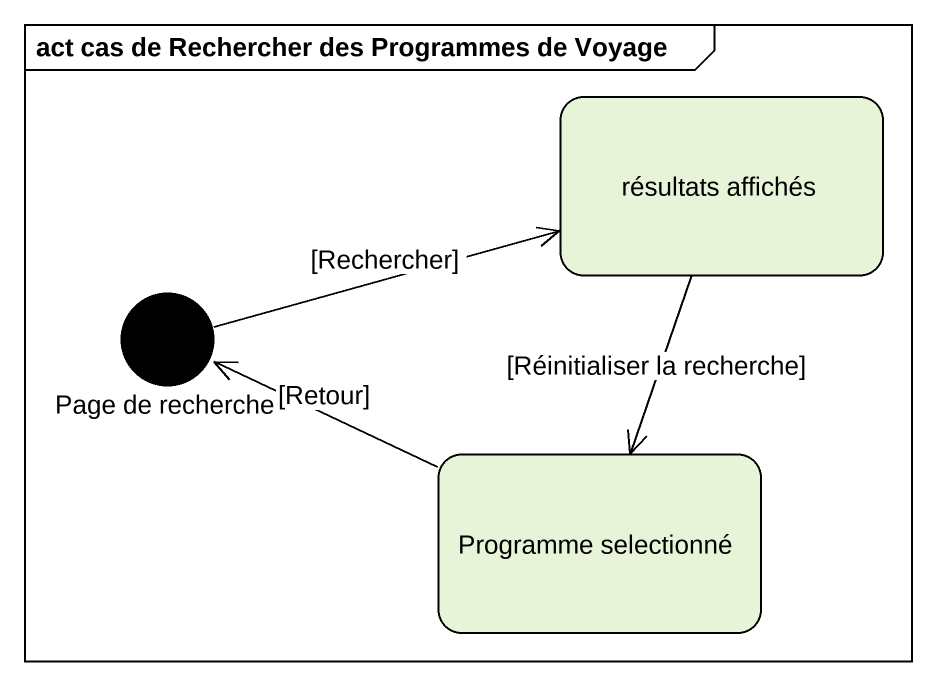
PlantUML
@startuml
mainframe act cas de Rechercher des Programmes de Voyage
hide empty description
state "résultats affichés" as résultats_affichés
state "Page de recherche" as Page_de_recherche <<start>>
state "Programme selectionné" as Programme_selectionné
résultats_affichés --> Programme_selectionné : [Réinitialiser la recherche]
Page_de_recherche -right-> résultats_affichés : [Rechercher]
Programme_selectionné -left-> Page_de_recherche : [Retour]
@enduml
